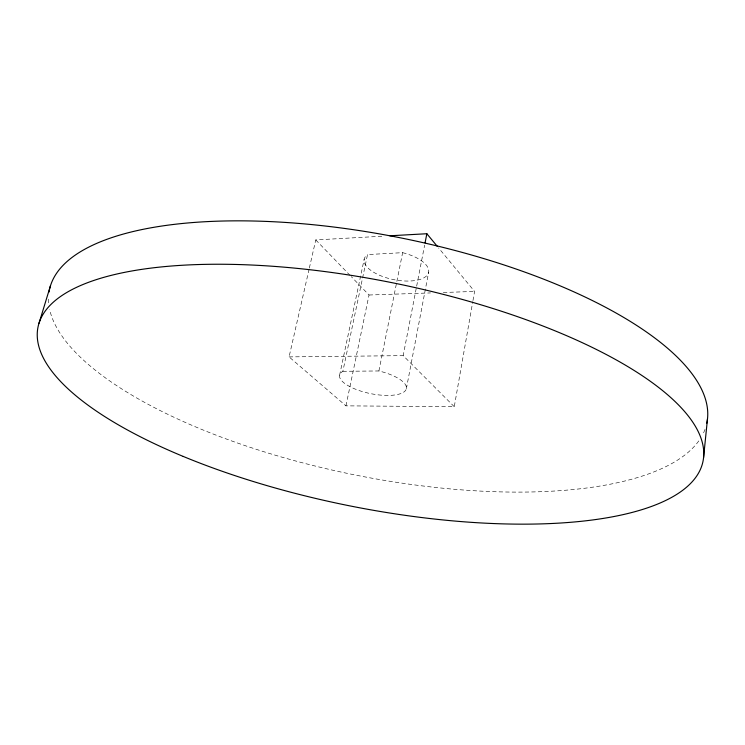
<?xml version="1.0" encoding="UTF-8"?>
<svg xmlns="http://www.w3.org/2000/svg" width="745" height="745" viewBox="0 0 745 745"><rect width="100%" height="100%" fill="white"/><g stroke="black" fill="none" stroke-linecap="round" stroke-linejoin="round"><path stroke-width="0.56" stroke-dasharray="3.73 2.79" d="M309.101 269.159L289.079 356.892L345.95 405.848L454.264 406.696L472.768 301.706M472.973 300.561L474.584 291.435L438.6 247.936M406.36 388.694L428.673 272.074M454.264 406.696L403.175 355.635L416.446 287.281M416.669 286.136L424.631 245.124M378.907 370.963L402.626 252.667L367.527 254.567L342.868 371.299A34.056 11.967 11.4 0 0 361.195 391.227A34.056 11.967 11.4 0 0 405.252 390.818A34.056 11.967 11.4 0 0 378.907 370.963L342.868 371.299M345.95 405.848L369.026 295.011L351.277 276.646M339.59 375.238L364.212 259.074M309.352 268.042L315.768 239.918L382.874 236.184M369.026 295.011L430.508 292.925M443.266 292.496L474.584 291.435M289.079 356.892L403.175 355.635M315.768 239.918L350.467 275.818M705.012 429.362A335.39 120.709 11.4 0 1 702.321 435.285M698.782 440.919A335.39 120.709 11.4 0 1 353.428 474.639A335.39 120.709 11.4 0 1 49.636 309.417M48.639 302.852A335.39 120.709 11.4 0 1 48.546 296.361M402.626 252.667A32.882 14.136 11.4 0 1 427.462 274.858A32.882 14.136 11.4 0 1 384.513 277.177A32.882 14.136 11.4 0 1 367.527 254.567"/><path stroke-width="1.12" d="M703.531 457.868L707.489 418.886M425.078 242.842L426.848 233.734L389.821 235.792M39.001 323.265L50.474 285.763M426.848 233.734L437.129 246.157M49.002 292.087A335.39 120.709 11.4 0 1 399.897 237.73A335.39 120.709 11.4 0 1 706.809 423.169M183.205 456.424A339.199 113.566 11.4 0 0 702.88 461.891A339.199 113.566 11.4 0 0 225.446 264.279A339.199 113.566 11.4 0 0 183.205 456.424"/></g></svg>
